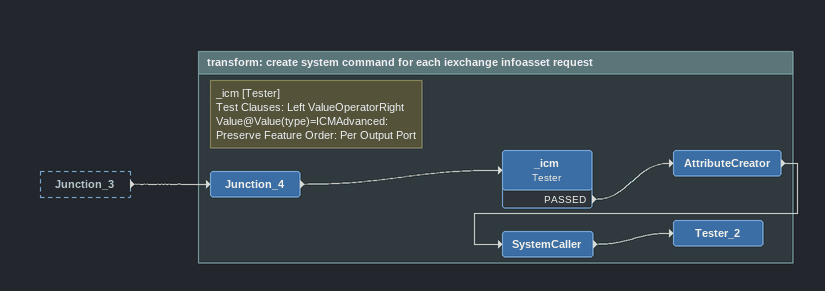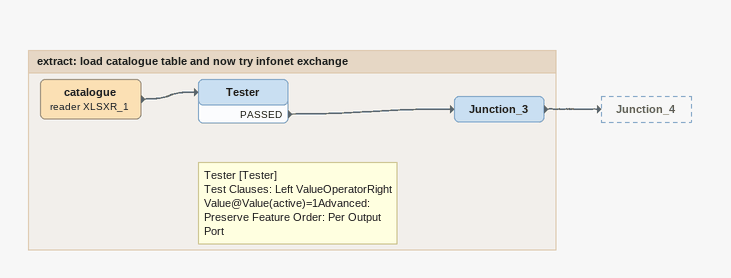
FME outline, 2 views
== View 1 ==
Junction_3 [outside]
    -> Junction_4

Bookmark: transform: create system command for each iexchange infoasset request
Junction_4
    -> _icm
Note: _icm [Tester] / Test Clauses: Left ValueOperatorRight Value@Value(type)=ICMAdvanced: / Preserve Feature Order: Per Output Port
_icm: Tester
    PASSED -> AttributeCreator
AttributeCreator
    -> SystemCaller
SystemCaller
    -> Tester_2
Tester_2

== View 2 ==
Bookmark: extract: load catalogue table and now try infonet exchange
catalogue (reader XLSXR_1)
    -> Tester
Note: Tester [Tester] / Test Clauses: Left ValueOperatorRight Value@Value(active)=1Advanced: / Preserve Feature Order: Per Output Port
Tester
    PASSED -> Junction_3
Junction_3
    -> Junction_4
